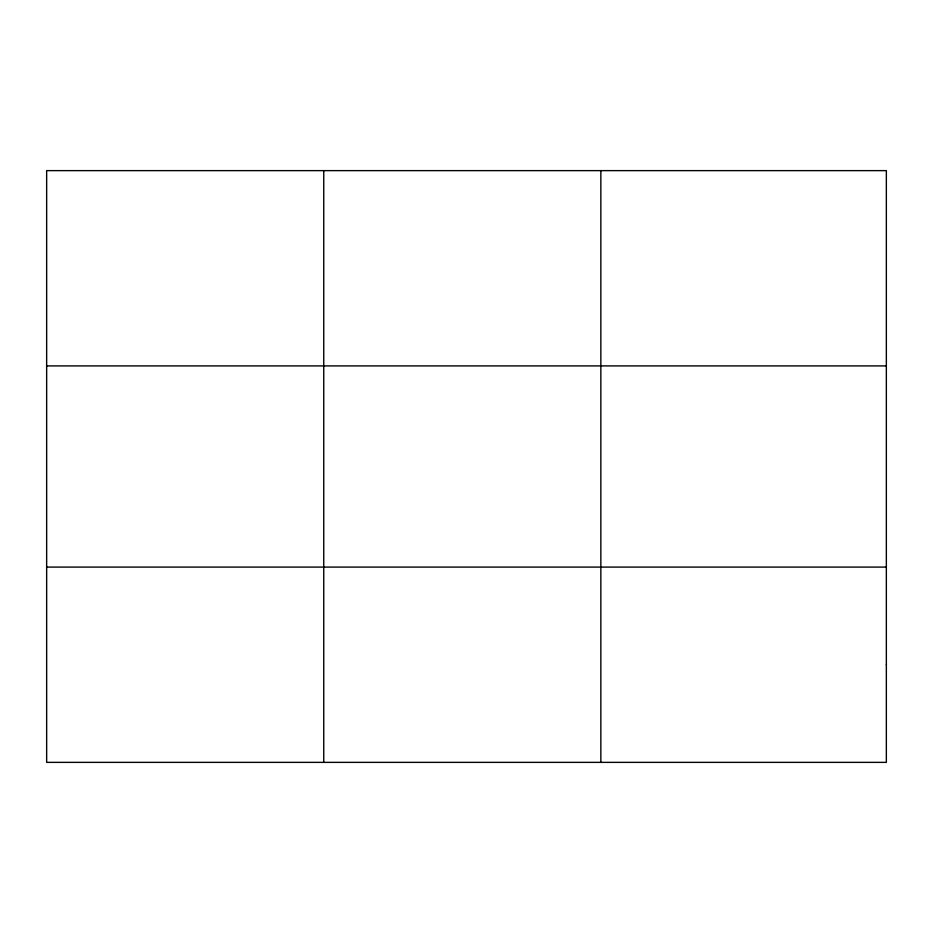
<?xml version="1.0" encoding="UTF-8"?>
<svg xmlns="http://www.w3.org/2000/svg" width="933" height="933" viewBox="0 0 933 933"><rect width="100%" height="100%" fill="white"/><g stroke="black" fill="none" stroke-linecap="round" stroke-linejoin="round"><path stroke-width="1.4" d="M323.751 170.634L323.751 762.366M600.852 170.634L600.852 762.366M46.65 365.911L886.35 365.911M46.65 567.089L886.35 567.089M886.35 664.728L886.35 762.366L46.65 762.366L46.65 170.634L886.35 170.634L886.35 664.728"/></g></svg>
